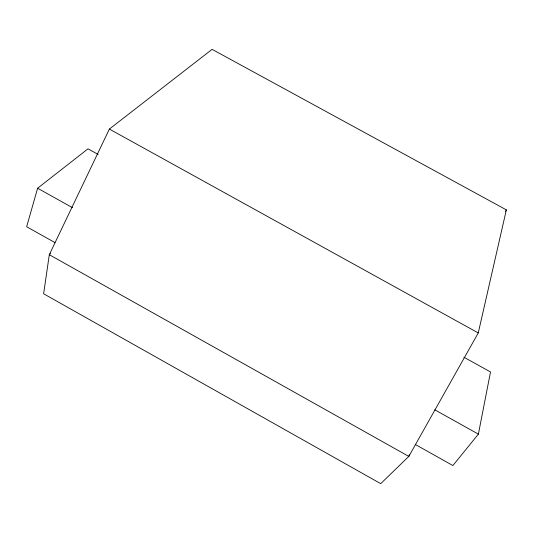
<?xml version="1.0" encoding="UTF-8"?>
<svg xmlns="http://www.w3.org/2000/svg" width="533" height="533" viewBox="0 0 533 533"><rect width="100%" height="100%" fill="white"/><g stroke="black" fill="none" stroke-linecap="round" stroke-linejoin="round"><path stroke-width="0.8" d="M415.167 444.402L452.897 465.542L478.387 434.135L490.507 371.954L463.857 357.183M478.254 332.945L506.35 209.869L212.101 49.342L109.378 129.066L49.303 254.701L43.626 293.776L380.715 483.658L408.818 456.415L478.254 332.945L109.378 129.066M98.165 154.457L88.005 148.827L37.623 188.229L26.65 226.732L54.959 242.588M409.277 454.816L408.818 456.415L49.303 254.701L50.515 253.588M505.531 211.315L506.35 209.869M37.623 188.229L72.528 207.703M434.775 409.804L478.387 434.135"/></g></svg>
